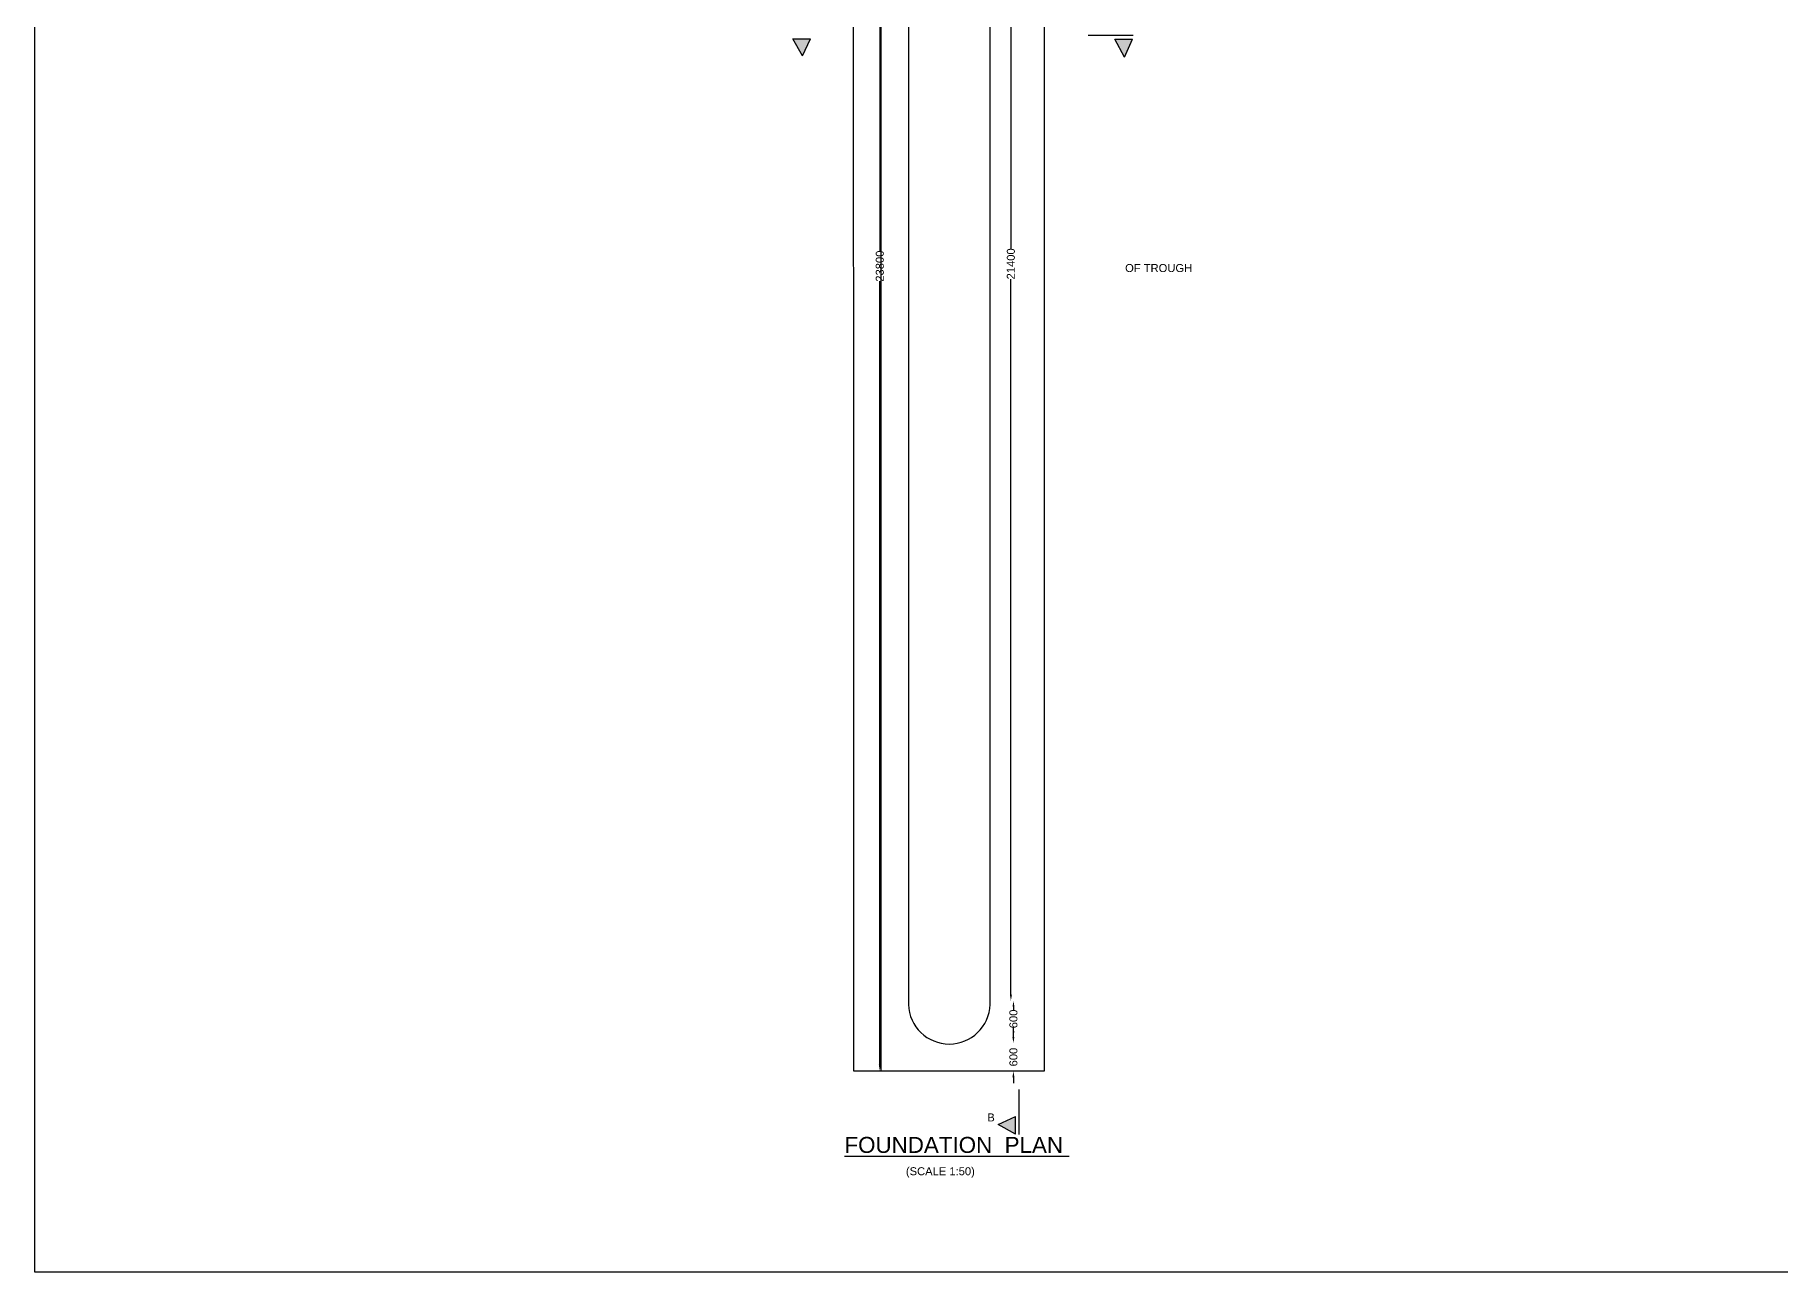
# Model space of a CAD drawing. Header units: millimetres. Extents: x 5124 to 10539536, y 2311 to 34819858.
# Drawn here: x 10495417 to 10517227, y 34788964 to 34804419 of the extents above; entities that cross this region are included whole.
import ezdxf

# ---------------------------------------------------------------- set-up
doc = ezdxf.new("R2010")
doc.units = ezdxf.units.MM
doc.header["$MEASUREMENT"] = 0
for name, color, linetype in [('DIMENSION', 7, 'Continuous'), ('DRAWING', 2, 'Continuous'), ('TEXT', 7, 'Continuous')]:
    doc.layers.add(name, color=color, linetype=linetype)
doc.styles.get("Standard").update_dxf_attribs({"font": 'arial.ttf', "height": 100})
doc.dimstyles.get("Standard").update_dxf_attribs({"dimtxt": 100, "dimasz": 75, "dimexe": 0.18, "dimexo": 0.0625, "dimgap": 0.09, "dimtad": 0, "dimdec": 0, "dimzin": 0, "dimdsep": 46, "dimtxsty": 'Standard', "dimcen": 0.09, "dimse1": 1, "dimse2": 1, "dimadec": 0, "dimazin": 0, "dimtfac": 1, "dimtdec": 0, "dimtofl": 0, "dimtmove": 0, "dimatfit": 3, "dimfxl": 0, "dimtolj": 1, "dimtzin": 0, "dimarcsym": 0})

# ---------------------------------------------------------------- blocks, each defined once
blk = doc.blocks.new('*D51')
at = {"layer": 'Defpoints', "color": 0, "transparency": 16777216}
for p in [(10507621, 34791826), (10507646, 34791826), (10507621, 34791474)]:
    blk.add_point(p, dxfattribs=at)
at = {"layer": 'DIMENSION', "color": 0, "lineweight": -2, "transparency": 16777216}
for p, q in [((10507646, 34791901), (10507646, 34791976)), ((10507646, 34791399), (10507646, 34791324))]:
    blk.add_line(p, q, dxfattribs=at)
at = {"layer": 'DIMENSION', "color": 0, "transparency": 16777216}
for points in [[(10507633, 34791901), (10507658, 34791901), (10507646, 34791826)], [(10507633, 34791399), (10507658, 34791399), (10507646, 34791474)]]:
    blk.add_solid(points, dxfattribs=at)
at = {"layer": 'DIMENSION', "color": 0, "transparency": 16777216, "insert": (10507646, 34791650), "char_height": 100, "attachment_point": 5, "rotation": 90}
blk.add_mtext('\\A1;600', dxfattribs=at)
blk = doc.blocks.new('*D52')
at = {"layer": 'Defpoints', "color": 0, "transparency": 16777216}
for p in [(10507646, 34792353), (10507658, 34792353), (10507658, 34791901)]:
    blk.add_point(p, dxfattribs=at)
at = {"layer": 'DIMENSION', "color": 0, "lineweight": -2, "transparency": 16777216}
for p, q in [((10507646, 34792278), (10507646, 34792238)), ((10507646, 34791976), (10507646, 34792016))]:
    blk.add_line(p, q, dxfattribs=at)
at = {"layer": 'DIMENSION', "color": 0, "transparency": 16777216}
for points in [[(10507634, 34792278), (10507659, 34792278), (10507646, 34792353)], [(10507634, 34791976), (10507659, 34791976), (10507646, 34791901)]]:
    blk.add_solid(points, dxfattribs=at)
at = {"layer": 'DIMENSION', "color": 0, "transparency": 16777216, "insert": (10507646, 34792127), "char_height": 100, "attachment_point": 5, "rotation": 90}
blk.add_mtext('\\A1;600', dxfattribs=at)
blk = doc.blocks.new('*D53')
at = {"layer": 'Defpoints', "color": 0, "transparency": 16777216}
for p in [(10507614, 34810765), (10507646, 34810765), (10507646, 34792353)]:
    blk.add_point(p, dxfattribs=at)
at = {"layer": 'DIMENSION', "color": 0, "lineweight": -2, "transparency": 16777216}
for p, q in [((10507614, 34810690), (10507614, 34801748)), ((10507614, 34792428), (10507614, 34801370))]:
    blk.add_line(p, q, dxfattribs=at)
at = {"layer": 'DIMENSION', "color": 0, "transparency": 16777216}
for points in [[(10507602, 34810690), (10507627, 34810690), (10507614, 34810765)], [(10507602, 34792428), (10507627, 34792428), (10507614, 34792353)]]:
    blk.add_solid(points, dxfattribs=at)
at = {"layer": 'DIMENSION', "color": 0, "transparency": 16777216, "insert": (10507614, 34801559), "char_height": 100, "attachment_point": 5, "rotation": 90}
blk.add_mtext('\\A1;21400', dxfattribs=at)
blk = doc.blocks.new('*D59')
at = {"layer": 'Defpoints', "color": 0, "transparency": 16777216}
for p in [(10505976, 34811583), (10506048, 34811583), (10505996, 34791479)]:
    blk.add_point(p, dxfattribs=at)
at = {"layer": 'DIMENSION', "color": 0, "lineweight": -2, "transparency": 16777216}
for p, q in [((10505976, 34811508), (10505976, 34801719)), ((10505976, 34791554), (10505976, 34801342))]:
    blk.add_line(p, q, dxfattribs=at)
at = {"layer": 'DIMENSION', "color": 0, "transparency": 16777216}
for points in [[(10505963, 34811508), (10505988, 34811508), (10505976, 34811583)], [(10505963, 34791554), (10505988, 34791554), (10505976, 34791479)]]:
    blk.add_solid(points, dxfattribs=at)
at = {"layer": 'DIMENSION', "color": 0, "transparency": 16777216, "insert": (10505976, 34801531), "char_height": 100, "attachment_point": 5, "rotation": 90}
blk.add_mtext('\\A1;23800', dxfattribs=at)

msp = doc.modelspace()

# ---------------------------------------------------------------- hatches: boundary and pattern name
at = {"layer": 'TEXT'}
h = msp.add_hatch(color=256, dxfattribs=at)
h.dxf.hatch_style = 1
h.paths.add_polyline_path([(10507557.5, 34813356.3), (10507335.9, 34813247.8), (10507557.5, 34813131.8)])
h.paths.add_polyline_path([(10509132.3, 34804364.4), (10508912.1, 34804364.4), (10509033.7, 34804143.2)])
h.paths.add_polyline_path([(10505108.4, 34804370.3), (10504888.3, 34804370.3), (10505008.6, 34804159.5)])
h.paths.add_polyline_path([(10507671.3, 34790907.2), (10507453.2, 34790807), (10507671.3, 34790688.2)])

# ---------------------------------------------------------------- linework, layer by layer
at = {"layer": 'DRAWING'}
msp.add_lwpolyline([(10495417, 34819858.2), (10539535.5, 34819858.2), (10539535.5, 34788964.2), (10495417, 34788964.2)], close=True, dxfattribs=at)
for points in [[(10505648, 34811572.8), (10508030.9, 34811572.8), (10508030.9, 34791474), (10505650.5, 34791474), (10505648, 34811572.8)], [(10505990, 34811572.8), (10505990, 34791474)]]:
    msp.add_lwpolyline(points, dxfattribs=at)
msp.add_lwpolyline([(10506334, 34810759.8), (10506334, 34792305.9, 0.9657493), (10507354.4, 34792305.9), (10507354.4, 34810825.5, 0.9035408), (10506334, 34810759.8, 0.8790134)], format="xyb", dxfattribs=at)
at = {"layer": 'TEXT'}
for points in [[(10504888.3, 34804370.3), (10505108.4, 34804370.3)], [(10505008.6, 34804159.5), (10504888.3, 34804370.3)], [(10505008.6, 34804159.5), (10505108.4, 34804370.3)], [(10508579.6, 34804414.7), (10509141.8, 34804414.7)], [(10508912.1, 34804364.4), (10509132.3, 34804364.4)], [(10509033.7, 34804143.2), (10508912.1, 34804364.4)], [(10509033.7, 34804143.2), (10509132.3, 34804364.4)], [(10507719.4, 34790683.7), (10507719.4, 34791245.7)], [(10507453.2, 34790807), (10507671.3, 34790907.2)], [(10507671.3, 34790688.2), (10507453.2, 34790807)], [(10507671.3, 34790688.2), (10507671.3, 34790907.2)]]:
    msp.add_lwpolyline(points, dxfattribs=at)

# ---------------------------------------------------------------- texts
for s, height, p in [('OF TROUGH ', 100, (10509041.8, 34801457.2)), ('B', 100, (10507319.7, 34790846)), ('%%UFOUNDATION  PLAN ', 200, (10505534, 34790453)), ('(SCALE 1:50) ', 100, (10506301.9, 34790173.9))]:
    msp.add_text(s, height=height, dxfattribs=at).set_placement(p)

# ---------------------------------------------------------------- dimensions: what is measured, and where the dimension line sits
at = {"layer": 'DIMENSION'}
for base, p1, p2, text, picture, middle in [((10505975.5, 34811582.5), (10505996.3, 34791478.6), (10506048.2, 34811582.5), '23800', '*D59', (10505975.5, 34801530.6)), ((10507614.4, 34810764.8), (10507646.1, 34792352.9), (10507646.1, 34810764.8), '21400', '*D53', (10507614.4, 34801558.8)), ((10507646.1, 34792352.9), (10507658.1, 34791901), (10507658.1, 34792352.9), '600', '*D52', (10507646.1, 34792127)), ((10507645.6, 34791826), (10507621.1, 34791474), (10507621.1, 34791826), '600', '*D51', (10507645.6, 34791650))]:
    dim = msp.add_linear_dim(base=base, p1=p1, p2=p2, angle=90, text=text, dimstyle='Standard', dxfattribs=at)
    dim.commit()
    dim.dimension.update_dxf_attribs({"geometry": picture, "text_midpoint": middle})

doc.saveas('drawing.dxf')
